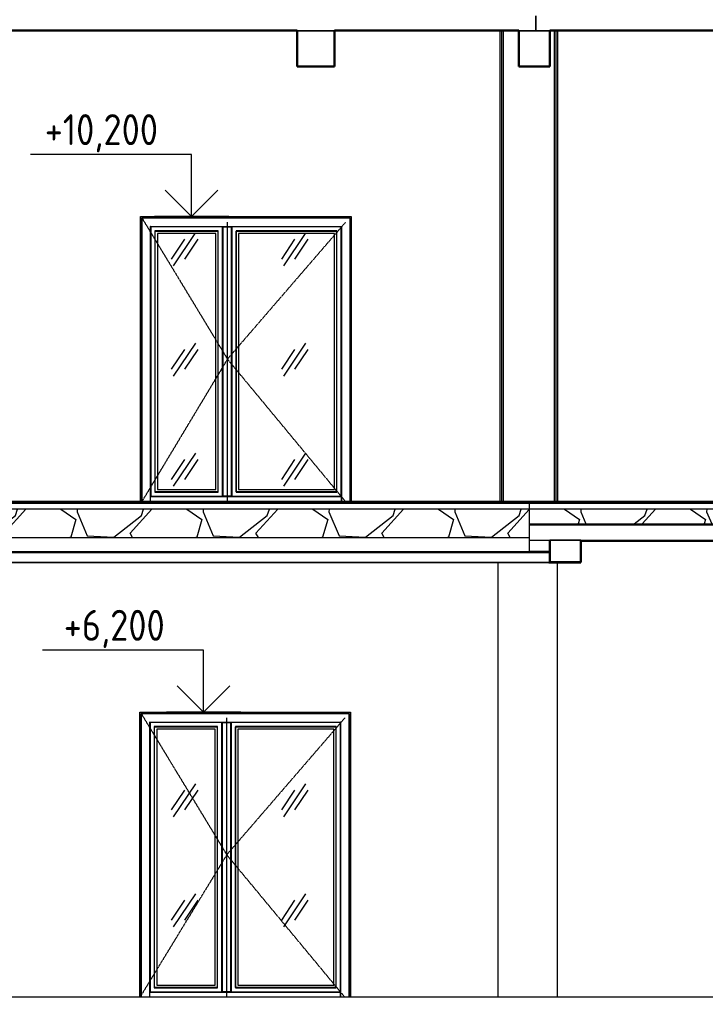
# Model space of a CAD drawing. Header units: millimetres. Extents: x -3929 to 624051, y 52832 to 514950.
# Drawn here: x 560013 to 565548, y 116645 to 124536 of the extents above; entities that cross this region are included whole.
import ezdxf

# ---------------------------------------------------------------- set-up
doc = ezdxf.new("R2010")
doc.units = ezdxf.units.MM
doc.linetypes.add('ADSK_Штриховая_ш2 п1_5', pattern=[4.5, 3, -1.5])
doc.linetypes.add('ADSK_Штриховая_ш3 п1_5', pattern=[4.5, 3, -1.5])
for name, color, linetype, lineweight in [('Аннотация', 7, 'Continuous', 18), ('Двери', 7, 'Continuous', 9), ('Каркас', 7, 'Continuous', 18), ('Отметки', 7, 'Continuous', 9), ('Перекрытие', 7, 'Continuous', 18), ('Потолки', 7, 'Continuous', 9), ('Стены внутренние', 7, 'Continuous', 18), ('Стены наружные', 7, 'Continuous', 18), ('ШТРИХОВКА', 252, 'Continuous', 15)]:
    doc.layers.add(name, color=color, linetype=linetype, lineweight=lineweight)
doc.layers.add('Линии', color=7, linetype='Continuous', lineweight=9, true_color=0x00a600)
doc.styles.add('GOST Common_1', font='GOST_Common.ttf', dxfattribs={"width": 0.9, "height": 250})
pattern_1 = [(236.31, (24475.97, 9022.3), (-888.9982, -1778.001), [320.533, -2884.8]), (236.31, (24493.75, 8968.96), (-888.9982, -1778.001), [192.32, -3013.015]), (236.31, (24387.07, 8968.96), (-888.9982, -1778.001), [192.32, -3013.015])]
pattern_2 = [(228.013, (581522.45, 122161.93), (-8127.96659, -9144.02968), [136.69, -13532.193]), (184.97, (581431.013, 122060.333), (12191.995474, 1016.05502), [234.562, -23221.62]), (132.51, (581197.333, 122040.01), (10159.91241, -11176.07977), [165.393, -16373.89]), (267.274, (580801.093, 121786.013), (1015.88953, 20320.00577), [213.602, -21146.575]), (292.834, (580790.933, 121572.653), (-5080.07417, 12191.97012), [209.453, -20735.923]), (357.274, (580872.213, 121379.613), (-20320.00577, 1015.88953), [213.602, -21146.575]), (37.694, (581085.573, 121369.453), (-13208.042725, -10159.944606), [282.477, -27965.247]), (72.255, (581309.093, 121542.173), (7112.12749, 22351.9589), [266.688, -26402.102]), (121.43, (581390.373, 121796.173), (-8128.10005, 13207.93827), [214.325, -21218.218]), (175.236, (581278.61, 121979.05), (11175.99406, -1016.06972), [244.685, -11989.575]), (222.397, (581034.773, 121999.373), (-12192.085586, -11175.907293), [316.431, -31326.709]), (138.814, (581806.93, 121775.85), (-7111.99222, 6096.00977), [108.002, -10692.226]), (171.469, (581725.653, 121846.973), (13207.99153, -2032.05404), [205.473, -20341.855]), (225, (581522.45, 121877.45), (1e-13, -1016), [143.684, -1293.157]), (203.199, (581451.33, 121999.37), (5079.98556, 2032.0367), [77.377, -7660.25]), (291.801, (581380.21, 121968.9), (-1015.9787, 3048.0072), [109.426, -5361.9]), (30.964, (581420.85, 121867.3), (3047.9913, 2032.0134), [177.728, -5746.52]), (161.565, (581573.25, 121958.73), (2031.999, -1016.0024), [128.515, -3084.36]), (16.39, (580790.933, 121968.89), (10159.97517, 3048.0812), [180.035, -17823.53]), (70.346, (580963.65, 122019.69), (-4064.03389, -11175.98797), [151.04, -14952.887]), (293.199, (581573.25, 122161.93), (-2032.0367, 5079.98556), [154.752, -7582.873]), (343.61, (581634.213, 122019.69), (-10159.97517, 3048.0812), [180.035, -17823.53]), (339.444, (580790.93, 121338.97), (-5080.0015, 2031.99615), [173.614, -8507.094]), (294.775, (580953.49, 121278.01), (-5079.9732, 11176.01259), [145.47, -14401.437]), (66.801, (581583.41, 121145.93), (2032.0367, 5079.98556), [154.752, -7582.873]), (17.354, (581644.373, 121288.17), (-13208.00149, -4063.99474), [170.313, -16860.95]), (69.444, (581085.57, 121145.93), (-2031.99615, -5080.0015), [86.807, -8593.9]), (101.31, (581522.45, 121145.93), (-1016.0048, 4063.999), [51.806, -5128.797]), (165.964, (581512.3, 121196.73), (3048.0036, -1015.9877), [209.453, -3979.62]), (186.009, (581309.093, 121247.53), (10159.99987, 1015.9998), [194.107, -19216.546]), (303.69, (581420.85, 121775.85), (-1015.9976, 2032.0017), [146.53, -3516.71]), (353.157, (581502.133, 121653.933), (17271.99206, -2032.068835), [255.823, -25326.404]), (60.945, (581756.13, 121623.45), (-4064.04974, -7111.97225), [104.603, -10355.757]), (90, (581806.9, 121714.9), (-1016, 1016), [60.96, -955.04]), (120.256, (581288.77, 121278.01), (4063.94492, -7112.03103), [141.147, -13973.576]), (48.013, (581217.65, 121399.93), (8127.9666, 9144.02968), [273.377, -13395.505]), (0, (581400.5, 121603.1), (1016, 1016), [264.16, -751.84]), (325.305, (581664.69, 121603.13), (-10160.01873, 7111.97318), [160.644, -15903.726]), (254.055, (581796.77, 121511.69), (-1015.9713, -4064.0072), [147.932, -7248.66]), (207.646, (581756.133, 121369.453), (-19303.995784, -10160.00796), [240.858, -23844.986]), (175.426, (581542.773, 121257.693), (-13207.99929, 1016.01778), [254.812, -25226.34])]
pattern_3 = [(0, (580790.93, 121145.93), (406.4, 101.6), [33.528, -271.272, 33.528, -271.272, -1625.6]), (0, (580790.93, 121145.93), (406.4, 101.6), [-609.6, 33.528, -576.072, 33.528, -271.272, -711.2]), (0, (580790.93, 121145.93), (406.4, 101.6), [-1524, 33.528, -169.672, 33.528, -474.472]), (120, (580943.33, 121196.73), (-291.1882, 301.15272), [33.528, -271.272, 33.528, -271.272, -1625.6]), (120, (580943.33, 121196.73), (-291.1882, 301.15272), [-609.6, 33.528, -576.072, 33.528, -271.272, -711.2]), (120, (580943.33, 121196.73), (-291.1882, 301.15272), [-1524, 33.528, -169.672, 33.528, -474.472]), (240, (580994.13, 121399.93), (-115.2118, -402.75272), [33.528, -271.272, 33.528, -271.272, -1625.6]), (240, (580994.13, 121399.93), (-115.2118, -402.75272), [-609.6, 33.528, -576.072, 33.528, -271.272, -711.2]), (240, (580994.13, 121399.93), (-115.2118, -402.75272), [-1524, 33.528, -169.672, 33.528, -474.472])]

# ---------------------------------------------------------------- blocks, each defined once
blk = doc.blocks.new('dver-dpo-230 _1_ - 1700х2300Н ост алюм EIWS30 Д-16л-V299-Разрез 1-1')
at = {"layer": 'Двери'}
h = blk.add_hatch(dxfattribs=at)
h.set_pattern_fill('FP_26', color=256, style=0, pattern_type=2)
h.set_pattern_definition(pattern_1)
h.paths.add_polyline_path([(4271.6, 3997), (4741.6, 3997), (4741.6, 6064), (4271.6, 6064), (4271.6, 4005.2)])
h = blk.add_hatch(dxfattribs=at)
h.set_pattern_fill('FP_26', color=256, style=0, pattern_type=2)
h.set_pattern_definition(pattern_1)
h.paths.add_polyline_path([(4926.6, 3997), (5699.6, 3997), (5699.6, 6064), (4926.6, 6064), (4926.6, 4005.2)])
for p, q in [((5825.6, 6190), (4145.6, 6190)), ((4145.6, 6190), (4145.6, 3900)), ((4145.6, 3900), (4145.6, 6190)), ((4145.6, 6190), (5825.6, 6190)), ((5825.6, 3900), (5825.6, 6190)), ((5825.6, 6190), (5825.6, 3900)), ((4215.6, 6120), (5755.6, 6120)), ((4215.6, 3900), (4215.6, 6120)), ((4217.6, 6118), (4217.6, 3943)), ((4795.6, 6118), (4217.6, 6118)), ((4251.6, 6084), (4251.6, 3977)), ((4761.6, 6084), (4251.6, 6084)), ((4252.6, 3978), (4252.6, 6083)), ((4252.6, 6083), (4760.6, 6083)), ((4760.6, 3978), (4760.6, 6083)), ((4761.6, 3977), (4761.6, 6084)), ((4795.6, 3943), (4795.6, 6118)), ((4799.6, 6118), (4799.6, 3943)), ((4802.1, 6118), (4799.6, 6118)), ((4802.1, 6118), (4866.2, 6118)), ((4811.6, 6118), (4811.6, 6120.5)), ((4831.6, 6118), (4831.6, 6120.9)), ((4836.6, 3900), (4836.6, 6154)), ((4836.6, 6120.9), (4836.6, 6118)), ((4856.6, 6120.9), (4856.6, 6118)), ((4868.6, 6118), (4866.2, 6118)), ((4868.6, 3943), (4868.6, 6118)), ((4872.6, 6118), (4872.6, 3943)), ((5753.6, 6118), (4872.6, 6118)), ((4906.6, 6084), (4906.6, 3977)), ((5719.6, 6084), (4906.6, 6084)), ((4907.6, 3978), (4907.6, 6083)), ((4907.6, 6083), (5718.6, 6083)), ((5718.6, 3978), (5718.6, 6083)), ((5719.6, 3977), (5719.6, 6084)), ((5753.6, 3943), (5753.6, 6118)), ((5755.6, 6120), (5755.6, 3900)), ((4271.6, 6064), (4271.6, 3997)), ((4741.6, 6064), (4271.6, 6064)), ((4741.6, 3997), (4741.6, 6064)), ((4926.6, 6064), (4926.6, 3997)), ((5699.6, 6064), (4926.6, 6064)), ((5699.6, 3997), (5699.6, 6064)), ((4251.6, 3977), (4761.6, 3977)), ((4760.6, 3978), (4252.6, 3978)), ((4271.6, 3997), (4741.6, 3997)), ((4906.6, 3977), (5719.6, 3977)), ((5718.6, 3978), (4907.6, 3978)), ((4926.6, 3997), (5699.6, 3997)), ((4215.6, 3940.6), (5755.6, 3940.6)), ((4215.6, 3900), (4215.6, 3940.6)), ((4217.6, 3943), (4795.6, 3943)), ((4799.6, 3943), (4802.1, 3943)), ((4866.2, 3943), (4802.1, 3943)), ((4811.6, 3940.6), (4811.6, 3943)), ((4831.6, 3940.6), (4831.6, 3943)), ((4836.6, 3943), (4836.6, 3940.6)), ((4856.6, 3943), (4856.6, 3940.6)), ((4866.2, 3943), (4868.6, 3943)), ((4872.6, 3943), (5753.6, 3943)), ((5755.6, 3900), (5755.6, 3940.6))]:
    blk.add_line(p, q, dxfattribs=at)
at = {"layer": 'Двери', "linetype": 'ADSK_Штриховая_ш2 п1_5'}
for p, q in [((4836.6, 5050), (5789.6, 6154)), ((5789.6, 3900), (4836.6, 5050))]:
    blk.add_line(p, q, dxfattribs=at)
at = {"layer": 'Двери'}
for points, knots in [([(4213.8, 6121.8), (4213.9, 6121.7), (4214.2, 6121.4), (4214.5, 6121.1), (4214.7, 6120.9), (4214.9, 6120.7), (4215.1, 6120.5), (4215.3, 6120.4), (4215.4, 6120.2), (4215.5, 6120.1), (4215.6, 6120), (4215.6, 6120), (4215.6, 6120)], [0, 0, 0, 0, 0.166667, 0.25, 0.333333, 0.416667, 0.5, 0.583333, 0.666667, 0.75, 0.833333, 1, 1, 1, 1]), ([(4217.6, 6118), (4217.6, 6118), (4217.6, 6118.1), (4217.4, 6118.2), (4217.3, 6118.3), (4217.1, 6118.5), (4217, 6118.6), (4216.9, 6118.8), (4216.6, 6119), (4216.4, 6119.2), (4216.2, 6119.4), (4216, 6119.6), (4215.9, 6119.8), (4215.8, 6119.9)], [0, 0, 0, 0, 0.1666667, 0.25, 0.3333333, 0.4166667, 0.4583333, 0.5, 0.5833333, 0.6666667, 0.7083333, 0.75, 0.8333333, 0.8333333, 0.8333333, 0.8333333]), ([(4219.4, 6116.3), (4219.2, 6116.4), (4219, 6116.6), (4218.7, 6116.9), (4218.5, 6117.1), (4218.3, 6117.3), (4218.1, 6117.5), (4218, 6117.7), (4217.8, 6117.8), (4217.7, 6117.9), (4217.6, 6118), (4217.6, 6118), (4217.6, 6118)], [0, 0, 0, 0, 0.166667, 0.25, 0.333333, 0.416667, 0.5, 0.583333, 0.666667, 0.75, 0.833333, 1, 1, 1, 1]), ([(4793.9, 6116.3), (4794, 6116.4), (4794.3, 6116.6), (4794.6, 6116.9), (4794.8, 6117.1), (4795, 6117.3), (4795.1, 6117.5), (4795.3, 6117.7), (4795.4, 6117.8), (4795.5, 6117.9), (4795.6, 6118), (4795.6, 6118), (4795.6, 6118)], [0, 0, 0, 0, 0.166667, 0.25, 0.333333, 0.416667, 0.5, 0.583333, 0.666667, 0.75, 0.833333, 1, 1, 1, 1]), ([(4795.6, 6118), (4795.6, 6118), (4795.7, 6118.1), (4795.8, 6118.2), (4796, 6118.3), (4796.1, 6118.5), (4796.3, 6118.6), (4796.4, 6118.8), (4796.6, 6119), (4796.8, 6119.2), (4797, 6119.4), (4797.2, 6119.6), (4797.4, 6119.8), (4797.5, 6119.9)], [0, 0, 0, 0, 0.1666667, 0.25, 0.3333333, 0.4166667, 0.4583333, 0.5, 0.5833333, 0.6666667, 0.7083333, 0.75, 0.8333333, 0.8333333, 0.8333333, 0.8333333]), ([(4872.6, 6118), (4872.6, 6118), (4872.6, 6118.1), (4872.4, 6118.2), (4872.3, 6118.3), (4872.1, 6118.5), (4872, 6118.6), (4871.9, 6118.8), (4871.6, 6119), (4871.4, 6119.2), (4871.2, 6119.4), (4871, 6119.6), (4870.9, 6119.8), (4870.8, 6119.9)], [0, 0, 0, 0, 0.1666667, 0.25, 0.3333333, 0.4166667, 0.4583333, 0.5, 0.5833333, 0.6666667, 0.7083333, 0.75, 0.8333333, 0.8333333, 0.8333333, 0.8333333]), ([(4874.4, 6116.3), (4874.2, 6116.4), (4874, 6116.6), (4873.7, 6116.9), (4873.5, 6117.1), (4873.3, 6117.3), (4873.1, 6117.5), (4873, 6117.7), (4872.8, 6117.8), (4872.7, 6117.9), (4872.6, 6118), (4872.6, 6118), (4872.6, 6118)], [0, 0, 0, 0, 0.166667, 0.25, 0.333333, 0.416667, 0.5, 0.583333, 0.666667, 0.75, 0.833333, 1, 1, 1, 1]), ([(5751.9, 6116.3), (5752, 6116.4), (5752.3, 6116.6), (5752.6, 6116.9), (5752.8, 6117.1), (5753, 6117.3), (5753.1, 6117.5), (5753.3, 6117.7), (5753.4, 6117.8), (5753.5, 6117.9), (5753.6, 6118), (5753.6, 6118), (5753.6, 6118)], [0, 0, 0, 0, 0.166667, 0.25, 0.333333, 0.416667, 0.5, 0.583333, 0.666667, 0.75, 0.833333, 1, 1, 1, 1]), ([(5753.6, 6118), (5753.6, 6118), (5753.7, 6118.1), (5753.8, 6118.2), (5754, 6118.3), (5754.1, 6118.5), (5754.3, 6118.6), (5754.4, 6118.8), (5754.6, 6119), (5754.8, 6119.2), (5755, 6119.4), (5755.2, 6119.6), (5755.4, 6119.8), (5755.5, 6119.9)], [0, 0, 0, 0, 0.1666667, 0.25, 0.3333333, 0.4166667, 0.4583333, 0.5, 0.5833333, 0.6666667, 0.7083333, 0.75, 0.8333333, 0.8333333, 0.8333333, 0.8333333]), ([(5757.5, 6121.8), (5757.3, 6121.7), (5757.1, 6121.4), (5756.8, 6121.1), (5756.5, 6120.9), (5756.3, 6120.7), (5756.2, 6120.5), (5756, 6120.4), (5755.9, 6120.2), (5755.8, 6120.1), (5755.7, 6120), (5755.6, 6120), (5755.6, 6120)], [0, 0, 0, 0, 0.166667, 0.25, 0.333333, 0.416667, 0.5, 0.583333, 0.666667, 0.75, 0.833333, 1, 1, 1, 1]), ([(4217.6, 3943), (4217.6, 3943), (4217.6, 3942.9), (4217.4, 3942.8), (4217.3, 3942.7), (4217.1, 3942.5), (4217, 3942.4), (4216.9, 3942.2), (4216.6, 3942), (4216.4, 3941.8), (4216.2, 3941.6), (4216, 3941.4), (4215.9, 3941.2), (4215.8, 3941.1)], [0, 0, 0, 0, 0.1666667, 0.25, 0.3333333, 0.4166667, 0.4583333, 0.5, 0.5833333, 0.6666667, 0.7083333, 0.75, 0.8333333, 0.8333333, 0.8333333, 0.8333333]), ([(4219.4, 3944.7), (4219.2, 3944.6), (4219, 3944.4), (4218.7, 3944.1), (4218.5, 3943.9), (4218.3, 3943.7), (4218.1, 3943.5), (4218, 3943.3), (4217.8, 3943.2), (4217.7, 3943.1), (4217.6, 3943), (4217.6, 3943), (4217.6, 3943)], [0, 0, 0, 0, 0.166667, 0.25, 0.333333, 0.416667, 0.5, 0.583333, 0.666667, 0.75, 0.833333, 1, 1, 1, 1]), ([(4795.6, 3943), (4795.6, 3943), (4795.6, 3943), (4795.5, 3943.1), (4795.4, 3943.2), (4795.3, 3943.3), (4795.1, 3943.5), (4795, 3943.7), (4794.8, 3943.9), (4794.6, 3944.1), (4794.3, 3944.4), (4794, 3944.6), (4793.9, 3944.7)], [-1, -1, -1, -1, -0.833333, -0.75, -0.666667, -0.583333, -0.5, -0.416667, -0.333333, -0.25, -0.166667, 0, 0, 0, 0]), ([(4798.1, 3940.5), (4797.9, 3940.7), (4797.6, 3941), (4797.2, 3941.5), (4796.9, 3941.7), (4796.7, 3941.9), (4796.6, 3942.1), (4796.4, 3942.2), (4796.3, 3942.4), (4796.1, 3942.5), (4796, 3942.7), (4795.8, 3942.8), (4795.7, 3942.9), (4795.6, 3943), (4795.6, 3943)], [-1, -1, -1, -1, -0.833333, -0.75, -0.666667, -0.625, -0.583333, -0.5, -0.458333, -0.416667, -0.333333, -0.25, -0.166667, 0, 0, 0, 0]), ([(4872.6, 3943), (4872.6, 3943), (4872.6, 3942.9), (4872.4, 3942.8), (4872.3, 3942.7), (4872.1, 3942.5), (4872, 3942.4), (4871.9, 3942.2), (4871.6, 3942), (4871.4, 3941.8), (4871.2, 3941.6), (4871, 3941.4), (4870.7, 3941), (4870.4, 3940.7), (4870.1, 3940.5)], [0, 0, 0, 0, 0.166667, 0.25, 0.333333, 0.416667, 0.458333, 0.5, 0.583333, 0.666667, 0.708333, 0.75, 0.833333, 1, 1, 1, 1]), ([(4874.4, 3944.7), (4874.2, 3944.6), (4874, 3944.4), (4873.7, 3944.1), (4873.5, 3943.9), (4873.3, 3943.7), (4873.1, 3943.5), (4873, 3943.3), (4872.8, 3943.2), (4872.7, 3943.1), (4872.6, 3943), (4872.6, 3943), (4872.6, 3943)], [0, 0, 0, 0, 0.166667, 0.25, 0.333333, 0.416667, 0.5, 0.583333, 0.666667, 0.75, 0.833333, 1, 1, 1, 1]), ([(5753.6, 3943), (5753.6, 3943), (5753.6, 3943), (5753.5, 3943.1), (5753.4, 3943.2), (5753.3, 3943.3), (5753.1, 3943.5), (5753, 3943.7), (5752.8, 3943.9), (5752.6, 3944.1), (5752.3, 3944.4), (5752, 3944.6), (5751.9, 3944.7)], [-1, -1, -1, -1, -0.833333, -0.75, -0.666667, -0.583333, -0.5, -0.416667, -0.333333, -0.25, -0.166667, 0, 0, 0, 0]), ([(5755.5, 3941.1), (5755.4, 3941.2), (5755.2, 3941.5), (5754.9, 3941.7), (5754.7, 3941.9), (5754.6, 3942.1), (5754.4, 3942.2), (5754.3, 3942.4), (5754.1, 3942.5), (5754, 3942.7), (5753.8, 3942.8), (5753.7, 3942.9), (5753.6, 3943), (5753.6, 3943)], [-0.8333333, -0.8333333, -0.8333333, -0.8333333, -0.75, -0.6666667, -0.625, -0.5833333, -0.5, -0.4583333, -0.4166667, -0.3333333, -0.25, -0.1666667, 0, 0, 0, 0])]:
    blk.add_open_spline(points, degree=3, knots=knots, dxfattribs=at)
blk = doc.blocks.new('dver-dpo-230 _1_ - 1700х2300Н ост алюм EIWS30 Д-16л-V300-Разрез 1-1')
at = {"layer": 'Двери'}
h = blk.add_hatch(dxfattribs=at)
h.set_pattern_fill('FP_26', color=256, style=0, pattern_type=2)
h.set_pattern_definition(pattern_1)
h.paths.add_polyline_path([(4553, 7997), (4747.2, 7997), (4747.2, 10064), (4277.2, 10064), (4277.2, 7997), (4422.6, 7997)])
h = blk.add_hatch(dxfattribs=at)
h.set_pattern_fill('FP_26', color=256, style=0, pattern_type=2)
h.set_pattern_definition(pattern_1)
h.paths.add_polyline_path([(5705.2, 7997), (5705.2, 10064), (4932.2, 10064), (4932.2, 7997), (5596, 7997)])
for p, q in [((5831.2, 10190), (4151.2, 10190)), ((4151.2, 10190), (4151.2, 7900)), ((4151.2, 7900), (4151.2, 10190)), ((4151.2, 10190), (5831.2, 10190)), ((5831.2, 7900), (5831.2, 10190)), ((5831.2, 10190), (5831.2, 7900)), ((4221.2, 10120), (5761.2, 10120)), ((4221.2, 7900), (4221.2, 10120)), ((4223.2, 10118), (4223.2, 7943)), ((4801.2, 10118), (4223.2, 10118)), ((4801.2, 7943), (4801.2, 10118)), ((4805.2, 10118), (4805.2, 7943)), ((4807.7, 10118), (4805.2, 10118)), ((4807.7, 10118), (4871.7, 10118)), ((4817.2, 10118), (4817.2, 10120.5)), ((4837.2, 10118), (4837.2, 10120.9)), ((4842.2, 7900), (4842.2, 10154)), ((4842.2, 10120.9), (4842.2, 10118)), ((4862.2, 10120.9), (4862.2, 10118)), ((4874.2, 10118), (4871.7, 10118)), ((4874.2, 7943), (4874.2, 10118)), ((4878.2, 10118), (4878.2, 7943)), ((5759.2, 10118), (4878.2, 10118)), ((5759.2, 7943), (5759.2, 10118)), ((5761.2, 10120), (5761.2, 7900)), ((4257.2, 10084), (4257.2, 7977)), ((4767.2, 10084), (4257.2, 10084)), ((4258.2, 7978), (4258.2, 10083)), ((4258.2, 10083), (4766.2, 10083)), ((4277.2, 10064), (4277.2, 7997)), ((4747.2, 10064), (4277.2, 10064)), ((4747.2, 7997), (4747.2, 10064)), ((4766.2, 7978), (4766.2, 10083)), ((4767.2, 7977), (4767.2, 10084)), ((4912.2, 10084), (4912.2, 7977)), ((5725.2, 10084), (4912.2, 10084)), ((4913.2, 7978), (4913.2, 10083)), ((4913.2, 10083), (5724.2, 10083)), ((4932.2, 10064), (4932.2, 7997)), ((5705.2, 10064), (4932.2, 10064)), ((5705.2, 7997), (5705.2, 10064)), ((5724.2, 7978), (5724.2, 10083)), ((5725.2, 7977), (5725.2, 10084)), ((4257.2, 7977), (4767.2, 7977)), ((4766.2, 7978), (4258.2, 7978)), ((4277.2, 7997), (4747.2, 7997)), ((4912.2, 7977), (5725.2, 7977)), ((5724.2, 7978), (4913.2, 7978)), ((4932.2, 7997), (5705.2, 7997)), ((4221.2, 7940.6), (5761.2, 7940.6)), ((4221.2, 7900), (4221.2, 7940.6)), ((4223.2, 7943), (4801.2, 7943)), ((4805.2, 7943), (4807.7, 7943)), ((4871.7, 7943), (4807.7, 7943)), ((4817.2, 7940.6), (4817.2, 7943)), ((4837.2, 7940.6), (4837.2, 7943)), ((4842.2, 7943), (4842.2, 7940.6)), ((4862.2, 7943), (4862.2, 7940.6)), ((4871.7, 7943), (4874.2, 7943)), ((4878.2, 7943), (5759.2, 7943)), ((5761.2, 7900), (5761.2, 7940.6))]:
    blk.add_line(p, q, dxfattribs=at)
at = {"layer": 'Двери', "linetype": 'ADSK_Штриховая_ш2 п1_5'}
for p, q in [((4842.2, 9050), (5795.2, 10154)), ((5795.2, 7900), (4842.2, 9050))]:
    blk.add_line(p, q, dxfattribs=at)
at = {"layer": 'Двери'}
for points, knots in [([(4219.4, 10121.8), (4219.5, 10121.7), (4219.8, 10121.4), (4220.1, 10121.1), (4220.3, 10120.9), (4220.5, 10120.7), (4220.7, 10120.5), (4220.8, 10120.4), (4221, 10120.2), (4221.1, 10120.1), (4221.2, 10120), (4221.2, 10120), (4221.2, 10120)], [0, 0, 0, 0, 0.166667, 0.25, 0.333333, 0.416667, 0.5, 0.583333, 0.666667, 0.75, 0.833333, 1, 1, 1, 1]), ([(4223.2, 10118), (4223.2, 10118), (4223.2, 10118.1), (4223, 10118.2), (4222.9, 10118.3), (4222.7, 10118.5), (4222.6, 10118.6), (4222.4, 10118.8), (4222.2, 10119), (4222, 10119.2), (4221.8, 10119.4), (4221.6, 10119.6), (4221.5, 10119.8), (4221.4, 10119.9)], [0, 0, 0, 0, 0.1666667, 0.25, 0.3333333, 0.4166667, 0.4583333, 0.5, 0.5833333, 0.6666667, 0.7083333, 0.75, 0.8333333, 0.8333333, 0.8333333, 0.8333333]), ([(4225, 10116.3), (4224.8, 10116.4), (4224.6, 10116.6), (4224.3, 10116.9), (4224.1, 10117.1), (4223.9, 10117.3), (4223.7, 10117.5), (4223.6, 10117.7), (4223.4, 10117.8), (4223.3, 10117.9), (4223.2, 10118), (4223.2, 10118), (4223.2, 10118)], [0, 0, 0, 0, 0.166667, 0.25, 0.333333, 0.416667, 0.5, 0.583333, 0.666667, 0.75, 0.833333, 1, 1, 1, 1]), ([(4799.5, 10116.3), (4799.6, 10116.4), (4799.9, 10116.6), (4800.2, 10116.9), (4800.4, 10117.1), (4800.6, 10117.3), (4800.7, 10117.5), (4800.9, 10117.7), (4801, 10117.8), (4801.1, 10117.9), (4801.2, 10118), (4801.2, 10118), (4801.2, 10118)], [0, 0, 0, 0, 0.166667, 0.25, 0.333333, 0.416667, 0.5, 0.583333, 0.666667, 0.75, 0.833333, 1, 1, 1, 1]), ([(4801.2, 10118), (4801.2, 10118), (4801.3, 10118.1), (4801.4, 10118.2), (4801.6, 10118.3), (4801.7, 10118.5), (4801.9, 10118.6), (4802, 10118.8), (4802.2, 10119), (4802.4, 10119.2), (4802.6, 10119.4), (4802.8, 10119.6), (4803, 10119.8), (4803.1, 10119.9)], [0, 0, 0, 0, 0.1666667, 0.25, 0.3333333, 0.4166667, 0.4583333, 0.5, 0.5833333, 0.6666667, 0.7083333, 0.75, 0.8333333, 0.8333333, 0.8333333, 0.8333333]), ([(4878.2, 10118), (4878.2, 10118), (4878.2, 10118.1), (4878, 10118.2), (4877.9, 10118.3), (4877.7, 10118.5), (4877.6, 10118.6), (4877.4, 10118.8), (4877.2, 10119), (4877, 10119.2), (4876.8, 10119.4), (4876.6, 10119.6), (4876.5, 10119.8), (4876.4, 10119.9)], [0, 0, 0, 0, 0.1666667, 0.25, 0.3333333, 0.4166667, 0.4583333, 0.5, 0.5833333, 0.6666667, 0.7083333, 0.75, 0.8333333, 0.8333333, 0.8333333, 0.8333333]), ([(4880, 10116.3), (4879.8, 10116.4), (4879.6, 10116.6), (4879.3, 10116.9), (4879.1, 10117.1), (4878.9, 10117.3), (4878.7, 10117.5), (4878.6, 10117.7), (4878.4, 10117.8), (4878.3, 10117.9), (4878.2, 10118), (4878.2, 10118), (4878.2, 10118)], [0, 0, 0, 0, 0.166667, 0.25, 0.333333, 0.416667, 0.5, 0.583333, 0.666667, 0.75, 0.833333, 1, 1, 1, 1]), ([(5757.5, 10116.3), (5757.6, 10116.4), (5757.9, 10116.6), (5758.2, 10116.9), (5758.4, 10117.1), (5758.6, 10117.3), (5758.7, 10117.5), (5758.9, 10117.7), (5759, 10117.8), (5759.1, 10117.9), (5759.2, 10118), (5759.2, 10118), (5759.2, 10118)], [0, 0, 0, 0, 0.166667, 0.25, 0.333333, 0.416667, 0.5, 0.583333, 0.666667, 0.75, 0.833333, 1, 1, 1, 1]), ([(5759.2, 10118), (5759.2, 10118), (5759.3, 10118.1), (5759.4, 10118.2), (5759.6, 10118.3), (5759.7, 10118.5), (5759.9, 10118.6), (5760, 10118.8), (5760.2, 10119), (5760.4, 10119.2), (5760.6, 10119.4), (5760.8, 10119.6), (5761, 10119.8), (5761.1, 10119.9)], [0, 0, 0, 0, 0.1666667, 0.25, 0.3333333, 0.4166667, 0.4583333, 0.5, 0.5833333, 0.6666667, 0.7083333, 0.75, 0.8333333, 0.8333333, 0.8333333, 0.8333333]), ([(5763.1, 10121.8), (5762.9, 10121.7), (5762.7, 10121.4), (5762.4, 10121.1), (5762.1, 10120.9), (5761.9, 10120.7), (5761.8, 10120.5), (5761.6, 10120.4), (5761.5, 10120.2), (5761.4, 10120.1), (5761.3, 10120), (5761.2, 10120), (5761.2, 10120)], [0, 0, 0, 0, 0.166667, 0.25, 0.333333, 0.416667, 0.5, 0.583333, 0.666667, 0.75, 0.833333, 1, 1, 1, 1]), ([(4223.2, 7943), (4223.2, 7943), (4223.2, 7942.9), (4223, 7942.8), (4222.9, 7942.7), (4222.7, 7942.5), (4222.6, 7942.4), (4222.4, 7942.2), (4222.2, 7942), (4222, 7941.8), (4221.8, 7941.6), (4221.6, 7941.4), (4221.5, 7941.2), (4221.4, 7941.1)], [0, 0, 0, 0, 0.1666667, 0.25, 0.3333333, 0.4166667, 0.4583333, 0.5, 0.5833333, 0.6666667, 0.7083333, 0.75, 0.8333333, 0.8333333, 0.8333333, 0.8333333]), ([(4225, 7944.7), (4224.8, 7944.6), (4224.6, 7944.4), (4224.3, 7944.1), (4224.1, 7943.9), (4223.9, 7943.7), (4223.7, 7943.5), (4223.6, 7943.3), (4223.4, 7943.2), (4223.3, 7943.1), (4223.2, 7943), (4223.2, 7943), (4223.2, 7943)], [0, 0, 0, 0, 0.166667, 0.25, 0.333333, 0.416667, 0.5, 0.583333, 0.666667, 0.75, 0.833333, 1, 1, 1, 1]), ([(4801.2, 7943), (4801.2, 7943), (4801.2, 7943), (4801.1, 7943.1), (4801, 7943.2), (4800.9, 7943.3), (4800.7, 7943.5), (4800.6, 7943.7), (4800.4, 7943.9), (4800.2, 7944.1), (4799.9, 7944.4), (4799.6, 7944.6), (4799.5, 7944.7)], [-1, -1, -1, -1, -0.833333, -0.75, -0.666667, -0.583333, -0.5, -0.416667, -0.333333, -0.25, -0.166667, 0, 0, 0, 0]), ([(4803.7, 7940.5), (4803.5, 7940.7), (4803.2, 7941), (4802.8, 7941.5), (4802.5, 7941.7), (4802.3, 7941.9), (4802.2, 7942.1), (4802, 7942.2), (4801.9, 7942.4), (4801.7, 7942.5), (4801.6, 7942.7), (4801.4, 7942.8), (4801.3, 7942.9), (4801.2, 7943), (4801.2, 7943)], [-1, -1, -1, -1, -0.833333, -0.75, -0.666667, -0.625, -0.583333, -0.5, -0.458333, -0.416667, -0.333333, -0.25, -0.166667, 0, 0, 0, 0]), ([(4878.2, 7943), (4878.2, 7943), (4878.2, 7942.9), (4878, 7942.8), (4877.9, 7942.7), (4877.7, 7942.5), (4877.6, 7942.4), (4877.4, 7942.2), (4877.2, 7942), (4877, 7941.8), (4876.8, 7941.6), (4876.6, 7941.4), (4876.3, 7941), (4875.9, 7940.7), (4875.7, 7940.5)], [0, 0, 0, 0, 0.166667, 0.25, 0.333333, 0.416667, 0.458333, 0.5, 0.583333, 0.666667, 0.708333, 0.75, 0.833333, 1, 1, 1, 1]), ([(4880, 7944.7), (4879.8, 7944.6), (4879.6, 7944.4), (4879.3, 7944.1), (4879.1, 7943.9), (4878.9, 7943.7), (4878.7, 7943.5), (4878.6, 7943.3), (4878.4, 7943.2), (4878.3, 7943.1), (4878.2, 7943), (4878.2, 7943), (4878.2, 7943)], [0, 0, 0, 0, 0.166667, 0.25, 0.333333, 0.416667, 0.5, 0.583333, 0.666667, 0.75, 0.833333, 1, 1, 1, 1]), ([(5759.2, 7943), (5759.2, 7943), (5759.2, 7943), (5759.1, 7943.1), (5759, 7943.2), (5758.9, 7943.3), (5758.7, 7943.5), (5758.6, 7943.7), (5758.4, 7943.9), (5758.2, 7944.1), (5757.9, 7944.4), (5757.6, 7944.6), (5757.5, 7944.7)], [-1, -1, -1, -1, -0.833333, -0.75, -0.666667, -0.583333, -0.5, -0.416667, -0.333333, -0.25, -0.166667, 0, 0, 0, 0]), ([(5761.1, 7941.1), (5761, 7941.2), (5760.8, 7941.5), (5760.5, 7941.7), (5760.3, 7941.9), (5760.2, 7942.1), (5760, 7942.2), (5759.9, 7942.4), (5759.7, 7942.5), (5759.6, 7942.7), (5759.4, 7942.8), (5759.3, 7942.9), (5759.2, 7943), (5759.2, 7943)], [-0.8333333, -0.8333333, -0.8333333, -0.8333333, -0.75, -0.6666667, -0.625, -0.5833333, -0.5, -0.4583333, -0.4166667, -0.3333333, -0.25, -0.1666667, 0, 0, 0, 0])]:
    blk.add_open_spline(points, degree=3, knots=knots, dxfattribs=at)
blk = doc.blocks.new('Высотные отметки - Стрелка вверх-12093-Разрез 1-1')
at = {"layer": 'Аннотация', "lineweight": 5}
for p, q in [((-8716.5, 340), (-10016.5, 340)), ((-8716.5, -160), (-8716.5, 340)), ((-8716.5, -160), (-8928.6, 52.1)), ((-8716.5, -160), (-8504.4, 52.1)), ((-8416.5, -160), (-9016.5, -160))]:
    blk.add_line(p, q, dxfattribs=at)

msp = doc.modelspace()

# ---------------------------------------------------------------- hatches: boundary and pattern name
at = {"layer": 'ШТРИХОВКА'}
h = msp.add_hatch(dxfattribs=at)
h.set_pattern_fill('FP_29', color=252, style=0, pattern_type=2)
h.set_pattern_definition(pattern_3)
h.paths.add_polyline_path([(564008.988, 120630.933), (564125.673, 120630.933), (564125.673, 120640.933), (556788.36, 120640.933), (556788.36, 120630.933), (563878.605, 120630.933)])
h = msp.add_hatch(dxfattribs=at)
h.set_pattern_fill('FP_38', color=252, style=0, pattern_type=2)
h.set_pattern_definition(pattern_2)
h.paths.add_polyline_path([(556788.36, 120355.933), (564125.673, 120355.933), (564125.673, 120585.933), (556788.36, 120585.933), (556788.36, 120475.535)])
h = msp.add_hatch(dxfattribs=at)
h.set_pattern_fill('FP_29', color=252, style=0, pattern_type=2)
h.set_pattern_definition(pattern_3)
h.paths.add_polyline_path([(578220.74, 120630.933), (578359.737, 120630.933), (578359.737, 120640.933), (564125.673, 120640.933), (564125.673, 120630.933), (577959.974, 120630.933)])
h = msp.add_hatch(dxfattribs=at)
h.set_pattern_fill('FP_38', color=252, style=0, pattern_type=2)
h.set_pattern_definition(pattern_2)
h.paths.add_polyline_path([(564125.673, 120465.933), (578359.737, 120465.933), (578359.737, 120585.933), (564125.673, 120585.933), (564125.673, 120475.535)])

# ---------------------------------------------------------------- linework, layer by layer
at = {"layer": 'Каркас', "lineweight": 30}
for p, q in [((562253.195, 124445.933), (562253.195, 124155.933)), ((562553.195, 124155.933), (562553.195, 124445.933)), ((564043.195, 124445.933), (564043.195, 124155.933)), ((564179.438, 124505.933), (564178.36, 124505.933)), ((564293.195, 124155.933), (564293.195, 124445.933)), ((562253.195, 124155.933), (562553.195, 124155.933)), ((564043.195, 124155.933), (564293.195, 124155.933)), ((564293.195, 120335.933), (564293.195, 120155.933)), ((564543.195, 120155.933), (564543.195, 120335.933)), ((564293.195, 120155.933), (564543.195, 120155.933))]:
    msp.add_line(p, q, dxfattribs=at)
at = {"layer": 'Каркас'}
for p, q in [((562553.195, 124445.933), (562253.195, 124445.933)), ((564178.36, 124445.933), (564043.195, 124445.933)), ((564178.36, 124505.933), (564178.36, 124445.933)), ((564179.438, 124445.933), (564179.438, 124505.933)), ((564293.195, 124445.933), (564179.438, 124445.933)), ((564318.019, 120465.933), (564318.019, 120455.933)), ((564543.195, 120335.933), (564293.195, 120335.933)), ((556985.248, 120155.933), (564283.195, 120155.933))]:
    msp.add_line(p, q, dxfattribs=at)
at = {"layer": 'Линии', "color": 7, "linetype": 'ADSK_Штриховая_ш3 п1_5'}
for p, q in [((560999.585, 122935.933), (561690.585, 121795.933)), ((561690.585, 121795.933), (560999.585, 120645.933)), ((560993.99, 118935.933), (561684.99, 117795.933)), ((561684.99, 117795.933), (560983.99, 116645.933))]:
    msp.add_line(p, q, dxfattribs=at)
at = {"layer": 'Перекрытие', "lineweight": 20}
for p, q in [((564178.36, 124505.933), (564178.36, 124565.933)), ((564179.438, 124565.933), (564179.438, 124505.933)), ((559913.195, 124445.933), (562253.195, 124445.933)), ((562553.195, 124445.933), (564043.195, 124445.933)), ((564293.195, 124445.933), (567021.608, 124445.933)), ((611927.844, 120643.383), (556542.881, 120643.383)), ((564125.673, 120643.383), (564125.673, 120235.933)), ((564125.673, 120465.933), (605867.456, 120465.933)), ((567086.599, 120455.933), (564125.673, 120455.933)), ((550542.881, 120355.933), (564125.673, 120355.933)), ((564125.673, 120335.933), (564293.195, 120335.933)), ((564543.195, 120335.933), (567086.599, 120335.933)), ((550571.7, 120235.933), (564125.673, 120235.933))]:
    msp.add_line(p, q, dxfattribs=at)
at = {"layer": 'Перекрытие'}
for p, q in [((562253.195, 124445.933), (562553.195, 124445.933)), ((564043.195, 124445.933), (564178.36, 124445.933)), ((564178.36, 124445.933), (564178.36, 124505.933)), ((564179.438, 124505.933), (564179.438, 124445.933)), ((564179.438, 124445.933), (564293.195, 124445.933)), ((611927.844, 120640.933), (556542.881, 120640.933)), ((611927.844, 120630.933), (556542.881, 120630.933)), ((611927.844, 120585.933), (556542.881, 120585.933)), ((605887.456, 120645.933), (556768.36, 120645.933)), ((564125.673, 120643.383), (564125.673, 120645.933)), ((564293.195, 120335.933), (564543.195, 120335.933)), ((581055.926, 116645.933), (556705.248, 116645.933)), ((564238.275, 116643.383), (564238.275, 116645.933))]:
    msp.add_line(p, q, dxfattribs=at)
at = {"layer": 'Потолки', "lineweight": 18}
for p, q in [((560263.195, 124450.933), (559913.195, 124450.933)), ((562253.195, 124450.933), (560263.195, 124450.933)), ((560263.195, 124445.933), (560263.195, 124450.933)), ((561903.195, 124450.933), (561903.195, 124445.933)), ((562253.195, 124445.933), (562253.195, 124450.933)), ((562553.195, 124450.933), (562553.195, 124445.933)), ((564043.195, 124450.933), (562553.195, 124450.933)), ((562903.195, 124445.933), (562903.195, 124450.933)), ((563693.195, 124450.933), (563693.195, 124445.933)), ((563997.926, 124445.933), (563997.926, 124450.933)), ((564043.195, 124445.933), (564043.195, 124450.933)), ((564293.195, 124450.933), (564293.195, 124445.933)), ((564643.195, 124450.933), (564293.195, 124450.933)), ((567021.608, 124450.933), (564643.195, 124450.933)), ((564643.195, 124445.933), (564643.195, 124450.933)), ((562553.195, 124160.933), (562253.195, 124160.933)), ((562253.195, 124160.933), (562253.195, 124155.933)), ((562253.195, 124155.933), (562553.195, 124155.933)), ((562553.195, 124155.933), (562553.195, 124160.933)), ((564293.195, 124160.933), (564043.195, 124160.933)), ((564043.195, 124160.933), (564043.195, 124155.933)), ((564043.195, 124155.933), (564293.195, 124155.933)), ((564293.195, 124155.933), (564293.195, 124160.933)), ((567086.599, 120330.933), (564543.195, 120330.933)), ((564543.195, 120330.933), (564543.195, 120325.933)), ((564543.195, 120325.933), (567086.599, 120325.933)), ((564283.195, 120240.933), (556725.248, 120240.933)), ((564125.673, 120235.933), (564283.195, 120235.933)), ((564283.195, 120235.933), (564283.195, 120240.933)), ((564543.195, 120155.933), (564283.195, 120155.933)), ((564283.195, 120155.933), (564283.195, 120150.933)), ((564283.195, 120150.933), (564543.195, 120150.933)), ((564543.195, 120150.933), (564543.195, 120155.933))]:
    msp.add_line(p, q, dxfattribs=at)
at = {"layer": 'Потолки'}
for p, q in [((564125.673, 120245.933), (564283.195, 120245.933)), ((564283.195, 120240.933), (564283.195, 120245.933)), ((556985.248, 120155.933), (564283.195, 120155.933)), ((564283.195, 120150.933), (556985.248, 120150.933))]:
    msp.add_line(p, q, dxfattribs=at)
at = {"layer": 'Стены внутренние'}
for p, q in [((563891.854, 120645.933), (563891.854, 124445.933)), ((563901.854, 124445.933), (563901.854, 120645.933)), ((563916.854, 124445.933), (563916.854, 120645.933)), ((564329.438, 120645.933), (564329.438, 124445.933)), ((564344.438, 120645.933), (564344.438, 124445.933)), ((564354.438, 124445.933), (564354.438, 120645.933)), ((560989.585, 120645.933), (560989.585, 122945.933)), ((560989.585, 122945.933), (562689.585, 122945.933)), ((562689.585, 122945.933), (562689.585, 120645.933)), ((565329.438, 120465.933), (565329.438, 120455.933)), ((563874.438, 116645.933), (563874.438, 120150.933)), ((564354.438, 116645.933), (564354.438, 120150.933)), ((560983.99, 116645.933), (560983.99, 118945.933)), ((560983.99, 118945.933), (562683.99, 118945.933)), ((562683.99, 118945.933), (562683.99, 116645.933))]:
    msp.add_line(p, q, dxfattribs=at)
at = {"layer": 'Стены наружные'}
for p, q in [((563904.854, 120645.933), (563904.854, 124445.933)), ((564341.438, 124445.933), (564341.438, 120645.933))]:
    msp.add_line(p, q, dxfattribs=at)

# ---------------------------------------------------------------- block references
at = {"layer": 'Двери'}
for name in ['dver-dpo-230 _1_ - 1700х2300Н ост алюм EIWS30 Д-16л-V300-Разрез 1-1', 'dver-dpo-230 _1_ - 1700х2300Н ост алюм EIWS30 Д-16л-V299-Разрез 1-1']:
    msp.add_blockref(name, (556848.36, 112745.933), dxfattribs=at)
at = {"layer": 'Отметки', "lineweight": 5}
for p in [(570117.572, 123105.933), (570214.143, 119105.933)]:
    msp.add_blockref('Высотные отметки - Стрелка вверх-12093-Разрез 1-1', p, dxfattribs=at)

# ---------------------------------------------------------------- texts
at = {"layer": 'Отметки', "lineweight": 20, "char_height": 250, "attachment_point": 1, "line_spacing_factor": 1.022761, "style": 'GOST Common_1'}
for s, insert, width in [('+10,200', (560215.838, 123772.64), 1164.59094), ('+6,200', (560368.979, 119772.64), 1028.82257)]:
    msp.add_mtext(s, dxfattribs=dict(at, insert=insert, width=width))

doc.saveas('drawing.dxf')
